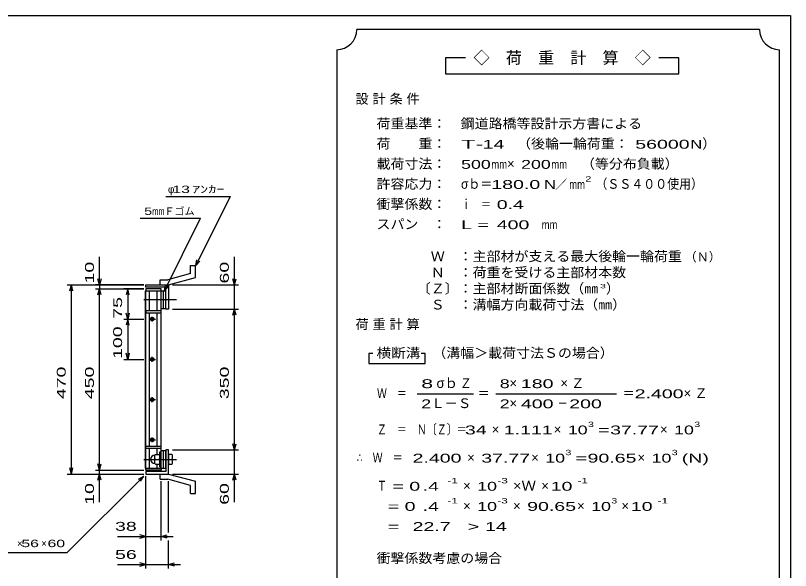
# Model space of a CAD drawing. Units: millimetres, scale not verified. Extents: x -1820 to 1731, y -1282 to 1054.
# Drawn here: x -194 to 1731, y -326 to 1054 of the extents above; entities that cross this region are included whole.
import ezdxf
from ezdxf.enums import TextEntityAlignment as Align

# ---------------------------------------------------------------- set-up
doc = ezdxf.new("R2010")
doc.units = ezdxf.units.MM
doc.header["$LTSCALE"] = 10
doc.linetypes.add('CHAIN', pattern=[18.5, 12, -1.5, 3.5, -1.5])
for name, color, linetype, lineweight in [('0_2', 150, 'Continuous', 25), ('16', 3, 'Continuous', 25), ('19', 6, 'Continuous', 25), ('22', 4, 'Continuous', 25), ('24', 2, 'Continuous', 25)]:
    doc.layers.add(name, color=color, linetype=linetype, lineweight=lineweight)
doc.styles.add('ベクトル', font='')
doc.styles.get('ベクトル').set_extended_font_data('ベクトル')

msp = doc.modelspace()

# ---------------------------------------------------------------- linework, layer by layer
at = {"layer": '0_2'}
for p, q in [((-1729, 1053.5), (1731, 1053.5)), ((1731, 1053.5), (1731, -1146.5))]:
    msp.add_line(p, q, dxfattribs=at)
at = {"layer": '16'}
for p, q in [((129.3, -71.5), (129.3, 369.5)), ((129.3, 369.5), (130, 369.5)), ((168, 374), (130, 374)), ((130, 374), (130, 369.5)), ((130, 369.5), (168, 369.5)), ((130, -71.5), (130, 369.5)), ((130, 369.5), (168, 369.5)), ((139.5, 319.5), (139.5, 369.5)), ((158.5, 319.5), (158.5, 369.5)), ((168, 369.5), (168, 374)), ((168, -71.5), (168, 369.5)), ((168, 369.5), (174, 369.5)), ((174, 325.5), (174, 369.5)), ((174, 369.5), (180, 369.5)), ((180, 325.5), (180, 369.5)), ((130, 319.5), (130, 315)), ((168, 319.5), (130, 319.5)), ((130, 315), (168, 315)), ((139.5, -17), (139.5, 315)), ((158.5, -17), (158.5, 315)), ((168, 325.5), (174, 325.5)), ((168, 315), (168, 319.5)), ((174, 325.5), (180, 325.5)), ((138, 299), (154, 299)), ((144, 302), (148, 302)), ((144, 296), (148, 296)), ((146, 293), (146, 305)), ((138, 199), (154, 199)), ((144, 202), (148, 202)), ((144, 196), (148, 196)), ((146, 193), (146, 205)), ((138, 99), (154, 99)), ((144, 102), (148, 102)), ((146, 93), (146, 105)), ((144, 96), (148, 96)), ((144, 2), (148, 2)), ((146, -7), (146, 5)), ((130, -21.5), (130, -17)), ((130, -17), (168, -17)), ((138, -1), (154, -1)), ((144, -4), (148, -4)), ((168, -21.5), (168, -17)), ((130, -21.5), (168, -21.5)), ((139.5, -71.5), (139.5, -21.5)), ((154, -37.5), (152, -39.5)), ((154, -37.5), (163, -37.5)), ((158.5, -36.5), (158.5, -21.5)), ((165, -39.5), (163, -37.5)), ((165, -68), (165, -31)), ((165, -31), (168, -31)), ((168, -27.5), (174, -27.5)), ((168, -68), (168, -31)), ((174, -71.5), (174, -27.5)), ((174, -27.5), (180, -27.5)), ((180, -71.5), (180, -27.5)), ((152, -59.5), (152, -39.5)), ((154, -49.5), (152, -47.5)), ((154, -49.5), (152, -51.5)), ((154, -49.5), (163, -49.5)), ((163, -49.5), (165, -47.5)), ((165, -51.5), (163, -49.5)), ((129.3, -71.5), (130, -71.5)), ((130, -71.5), (168, -71.5)), ((130, -76), (130, -71.5)), ((130, -71.5), (168, -71.5)), ((168, -76), (130, -76)), ((152, -59.5), (154, -61.5)), ((154, -61.5), (163, -61.5)), ((158.5, -71.5), (158.5, -62.5)), ((163, -61.5), (165, -59.5)), ((165, -68), (168, -68)), ((168, -71.5), (168, -76)), ((168, -71.5), (174, -71.5)), ((174, -71.5), (180, -71.5))]:
    msp.add_line(p, q, dxfattribs=at)
at = {"layer": '16', "linetype": 'CHAIN'}
for p, q in [((125, 347.5), (206, 347.5)), ((125, -49.5), (206, -49.5))]:
    msp.add_line(p, q, dxfattribs=at)
at = {"layer": '16'}
for centre, radius, start, end in [((144, 299), 3, 90, 270), ((146, 299), 4, 46.6, 133.4), ((146, 299), 4, 226.6, 313.4), ((148, 299), 3, 270, 90), ((144, 199), 3, 90, 270), ((146, 199), 4, 46.6, 133.4), ((146, 199), 4, 226.6, 313.4), ((148, 199), 3, 270, 90), ((144, 99), 3, 90, 270), ((146, 99), 4, 46.6, 133.4), ((148, 99), 3, 270, 90), ((146, 99), 4, 226.6, 313.4), ((144, -1), 3, 90, 270), ((146, -1), 4, 46.6, 133.4), ((148, -1), 3, 270, 90), ((146, -1), 4, 226.6, 313.4), ((152, -49.5), 10, 90, 270)]:
    msp.add_arc(centre, radius, start, end, dxfattribs=at)
at = {"layer": '19'}
for p, q in [((240.6, 432.1), (253.6, 432.1)), ((240.6, 412.1), (240.6, 432.1)), ((253.6, 402.1), (253.6, 432.1)), ((240.6, 412.1), (184.3, 397)), ((166, 397), (184.3, 397)), ((166, 384), (166, 397)), ((186, 384), (253.6, 402.1)), ((130, 378), (130, 384)), ((130, 384), (186, 384)), ((180, 378), (130, 378)), ((166, 384), (186, 384)), ((180, 324), (180, 378)), ((186, 384), (186, 324)), ((186, 324), (180, 324)), ((186, -26), (180, -26)), ((180, -26), (180, -80)), ((186, -86), (186, -26)), ((194, -37.5), (186, -37.5)), ((186, -37.5), (186, -61.5)), ((196, -39.5), (194, -37.5)), ((186, -49.5), (194, -49.5)), ((196, -47.5), (194, -49.5)), ((194, -49.5), (196, -51.5)), ((196, -59.5), (196, -39.5)), ((186, -61.5), (194, -61.5)), ((194, -61.5), (196, -59.5)), ((130, -80), (130, -86)), ((180, -80), (130, -80)), ((130, -86), (186, -86)), ((166, -86), (186, -86)), ((166, -99), (166, -86)), ((186, -86), (253.6, -104.1)), ((166, -99), (184.3, -99)), ((240.6, -114.1), (184.3, -99)), ((240.6, -134.1), (240.6, -114.1)), ((253.6, -134.1), (253.6, -104.1)), ((240.6, -134.1), (253.6, -134.1))]:
    msp.add_line(p, q, dxfattribs=at)
at = {"layer": '22'}
for p, q in [((180, 604), (340, 604)), ((254, 432), (340, 604)), ((116, 549.5), (266, 549.5)), ((176, 369.5), (266, 549.5)), ((15, 384), (15, 454)), ((254, 432), (257, 446.6)), ((254, 432), (264, 443)), ((350, 384), (350, 454)), ((15, 384), (11, 399)), ((19, 399), (15, 384)), ((350, 384), (346, 399)), ((350, 384), (354, 399)), ((-65, 384), (125, 384)), ((-59, 369), (-55, 384)), ((-51, 369), (-55, 384)), ((-55, -86), (-55, 384)), ((125, 384), (5, 384)), ((5, 374), (125, 374)), ((11, 359), (15, 374)), ((15, 384), (15, 374)), ((19, 359), (15, 374)), ((15, -76), (15, 374)), ((125, 374), (75, 374)), ((85, 374), (81, 359)), ((89, 359), (85, 374)), ((85, 374), (85, 299)), ((176, 369.5), (179, 384.1)), ((176, 369.5), (186, 380.5)), ((196, 384), (360, 384)), ((350, 324), (350, 384)), ((85, 299), (81, 314)), ((89, 314), (85, 299)), ((196, 324), (360, 324)), ((346, 309), (350, 324)), ((354, 309), (350, 324)), ((350, -26), (350, 324)), ((75, 299), (125, 299)), ((85, 299), (81, 284)), ((89, 284), (85, 299)), ((85, 299), (85, 199)), ((85, 199), (81, 214)), ((89, 214), (85, 199)), ((75, 199), (125, 199)), ((350, -26), (346, -11)), ((350, -26), (354, -11)), ((196, -26), (360, -26)), ((350, -86), (350, -26)), ((-55, -86), (-59, -71)), ((-55, -86), (-51, -71)), ((5, -76), (125, -76)), ((15, -76), (11, -61)), ((15, -76), (19, -61)), ((15, -86), (15, -76)), ((-65, -86), (125, -86)), ((-65, -281), (125, -91)), ((5, -86), (125, -86)), ((11, -101), (15, -86)), ((19, -101), (15, -86)), ((15, -156), (15, -86)), ((112, -99), (125, -91)), ((117, -104), (125, -91)), ((130, -251), (130, -91)), ((130, -321), (130, -91)), ((196, -86), (360, -86)), ((346, -101), (350, -86)), ((354, -101), (350, -86)), ((350, -156), (350, -86)), ((168, -251), (168, -104)), ((186, -231), (186, -104)), ((60, -241), (130, -241)), ((130, -241), (115, -237)), ((115, -245), (130, -241)), ((130, -241), (168, -241)), ((168, -241), (183, -237)), ((183, -245), (168, -241)), ((168, -241), (198, -241)), ((186, -321), (186, -251)), ((-265, -281), (-65, -281)), ((130, -311), (115, -307)), ((186, -311), (201, -307)), ((60, -311), (130, -311)), ((115, -315), (130, -311)), ((130, -311), (186, -311)), ((201, -315), (186, -311)), ((186, -311), (216, -311))]:
    msp.add_line(p, q, dxfattribs=at)
at = {"layer": '24', "color": 4}
for p, q in [((1654, 1018.5), (654, 1018.5)), ((604, 968.5), (604, -581.5)), ((1704, -581.5), (1704, 968.5)), ((924, 948.5), (874, 948.5)), ((874, 948.5), (874, 908.5)), ((1454, 948.5), (1404, 948.5)), ((1454, 908.5), (1454, 948.5)), ((874, 908.5), (1454, 908.5)), ((694, 213.5), (684, 213.5)), ((684, 213.5), (684, 188.5)), ((824, 213.5), (814, 213.5)), ((824, 188.5), (824, 213.5)), ((684, 188.5), (824, 188.5)), ((804, 113.5), (944, 113.5)), ((999, 113.5), (1299, 113.5))]:
    msp.add_line(p, q, dxfattribs=at)
for centre, start, end in [((604, 1018.5), 270, 0), ((1704, 1018.5), 180, 270)]:
    msp.add_arc(centre, 50, start, end, dxfattribs=at)

# ---------------------------------------------------------------- texts
at = {"layer": '22', "color": 2, "style": 'ベクトル'}
for s, height, p in [('φ', 18.3, (185, 621.5)), ('Ｆゴム', 18.33, (176, 567)), ('×', 18.3, (-190, -258.5)), ('×', 18.3, (-130, -258.5))]:
    msp.add_text(s, height=height, dxfattribs=at).set_placement(p, align=Align.MIDDLE_LEFT)
for s, height, width, p in [(' 13 ', 18.33, 1.6, (185, 621.5)), ('ｱﾝｶｰ', 18.33, 1.6, (245, 621.5)), ('5', 18.3, 1.45, (126, 567)), ('mm', 18.33, 0.75, (146, 567)), (' 38 ', 21.99, 1.65, (40, -216)), (' 56 ', 18.33, 1.6, (-190, -258.5)), (' 60 ', 18.33, 1.6, (-125, -258.5)), (' 56 ', 21.99, 1.65, (40, -286))]:
    msp.add_text(s, height=height, dxfattribs=dict(at, width=width)).set_placement(p, align=Align.MIDDLE_LEFT)
at = {"layer": '22', "color": 2, "style": 'ベクトル', "width": 1.65}
for s, p in [(' 10 ', (-10, 374)), (' 60 ', (325, 374)), (' 75 ', (60, 286.5)), (' 100 ', (60, 186.5)), (' 470 ', (-80, 86.5)), (' 450 ', (-10, 86.5)), (' 350 ', (325, 86.5)), (' 10 ', (-10, -176)), (' 60 ', (325, -176))]:
    msp.add_text(s, height=21.99, rotation=90, dxfattribs=at).set_placement(p, align=Align.MIDDLE_LEFT)
at = {"layer": '24', "style": 'ベクトル'}
for s, height, p in [('◇\u3000荷\u3000重\u3000計\u3000算\u3000◇', 29.33, (944, 948.5)), ('）', 24.2, (1512, 735)), ('×', 24.2, (1027, 685)), ('／', 22, (1146.5, 633.5)), ('（Ｎ）', 21.99, (1468, 453.5)), ('）', 24.2, (1273, 375)), ('σｂ', 24.19, (852, 140)), ('×', 24.2, (1033, 140)), ('Ｌ－Ｓ', 24.19, (839, 90)), ('×', 24.2, (1033, 90)), ('×', 24.2, (989, 25)), ('×', 24.2, (1143, 25)), ('×', 24.2, (1407, 25)), ('×', 24.2, (928, -45)), ('×', 24.2, (1087, -45)), ('×', 24.2, (1351, -45)), ('×', 24.2, (918, -115)), ('×', 24.2, (1112, -115)), ('×', 24.2, (918, -165)), ('×', 24.2, (1042, -165)), ('×', 24.2, (1201, -165)), ('×', 24.2, (1311, -165))]:
    msp.add_text(s, height=height, dxfattribs=at).set_placement(p, align=Align.MIDDLE_LEFT)
for s, height, width, p in [('荷重基準：\u3000', 24.19, 1.05, (703, 785)), ('鋼道路橋等設計示方書による', 24.19, 1.05, (912, 785)), ('荷\u3000\u3000重：\u3000', 24.19, 1.05, (703, 735)), ('（後輪一輪荷重：', 24.19, 1.05, (1052, 735)), ('T-', 21.99, 2, (913, 733.5)), (' 14 ', 21.99, 1.65, (953, 733.5)), (' 56000', 21.99, 1.65, (1332, 733.5)), ('N', 22, 1.4, (1482, 733.5)), ('載荷寸法：\u3000', 24.19, 1.05, (703, 685)), ('500', 21.99, 1.5, (913, 683.5)), ('200', 21.99, 1.5, (1062, 683.5)), ('\u3000（等分布負載）', 24.19, 1.05, (1176, 685)), ('mm', 21.99, 0.8, (988, 683.5)), ('mm', 21.99, 0.8, (1137, 683.5)), ('許容応力：\u3000', 24.19, 1.05, (703, 635)), ('σｂ＝', 24.19, 0.9, (913, 635)), ('180.0', 21.99, 1.65, (988, 633.5)), ('N', 22, 1.4, (1119, 633.5)), ('mm', 21.99, 0.8, (1181.5, 633.5)), ('2', 13.2, 1.5, (1221.5, 647.5)), ('（ＳＳ４００使用）', 24.19, 0.9, (1246.5, 635)), ('衝撃係数：\u3000', 24.19, 1.05, (703, 585)), ('ｉ\u3000＝', 24.19, 0.75, (913, 585)), (' 0.4', 21.99, 1.65, (988, 583.5)), ('スパン\u3000：\u3000', 24.19, 1.05, (703, 535)), ('L =', 21.99, 1.65, (913, 533.5)), (' 400 ', 21.99, 1.65, (988, 533.5)), ('mm', 21.99, 0.8, (1113, 533.5)), ('\u3000Ｗ\u3000：主部材が支える最大後輪一輪荷重', 24.19, 1.05, (803, 455)), ('\u3000Ｎ\u3000：荷重を受ける主部材本数', 24.19, 1.05, (803, 415)), ('〔Ｚ〕：主部材断面係数（㎜', 24.19, 1.05, (803, 375)), ('3', 11, 1.8, (1258, 381)), ('\u3000Ｓ\u3000：溝幅方向載荷寸法（㎜）', 24.19, 1.05, (803, 335)), ('\u3000（溝幅＞載荷寸法Ｓの場合）', 24.19, 1.05, (807, 215)), ('横断溝', 24.19, 1.1, (703, 215)), ('8', 22, 1.8, (814, 138.5)), ('Ｚ', 24.2, 0.9, (910, 140)), ('8', 22, 1.5, (1009, 138.5)), (' 180 ', 21.99, 1.65, (1048, 138.5)), ('Ｗ\u3000＝', 24.19, 0.75, (704, 115)), ('＝', 24.2, 0.9, (954, 115)), ('＝', 24.2, 0.9, (1314, 115)), ('2.400', 21.99, 1.65, (1344, 113.5)), ('2', 22, 1.5, (814, 88.5)), ('2', 22, 1.5, (1009, 88.5)), (' 400 ', 21.99, 1.65, (1048, 88.5)), (' 200 ', 21.99, 1.65, (1168, 88.5)), ('－', 24.2, 0.75, (1153, 90)), ('Ｚ\u3000＝\u3000Ｎ〔Ｚ〕＝', 24.19, 0.75, (704, 25)), ('3', 13.2, 1.5, (1228, 37.5)), ('3', 13.2, 1.5, (1492, 37.5)), (' 34 ', 21.99, 1.65, (909, 23.5)), ('1.111', 21.99, 1.65, (1019, 23.5)), ('10', 21.99, 1.5, (1178, 23.5)), ('=', 22, 1.7, (1253, 23.5)), ('37.77', 21.99, 1.65, (1283, 23.5)), ('10', 21.99, 1.5, (1442, 23.5)), ('∴\u3000Ｗ\u3000＝', 24.19, 0.75, (654, -45)), (' 2.400', 21.99, 1.65, (779, -46.5)), ('37.77', 21.99, 1.65, (963, -46.5)), ('10', 21.99, 1.5, (1122, -46.5)), ('3', 13.2, 1.5, (1172, -32.5)), ('90.65', 21.99, 1.65, (1227, -46.5)), ('10', 21.99, 1.5, (1386, -46.5)), ('3', 13.2, 1.5, (1436, -32.5)), ('(N)', 21.99, 1.65, (1461, -46.5)), ('=', 22, 1.7, (1197, -46.5)), ('-1', 13.2, 1.65, (879, -102.5)), ('-3', 13.2, 1.65, (1003, -102.5)), ('-1', 13.2, 1.65, (1202, -102.5)), ('Ｔ', 24.2, 0.75, (704, -115)), (' = 0', 21.99, 1.65, (729, -116.5)), (' .4 ', 21.99, 1.65, (804, -116.5)), ('10', 21.99, 1.5, (953, -116.5)), ('×Ｗ', 24.19, 1.1, (1042, -115)), (' 10 ', 21.99, 1.65, (1122, -116.5)), ('-1', 13.2, 1.65, (879, -152.5)), ('-3', 13.2, 1.65, (1003, -152.5)), ('3', 13.2, 1.5, (1286, -152.5)), ('-1', 13.2, 1.65, (1401, -152.5)), ('  = 0', 21.99, 1.65, (704, -166.5)), (' .4 ', 21.99, 1.65, (804, -166.5)), ('10', 21.99, 1.5, (953, -166.5)), ('90.65', 21.99, 1.65, (1077, -166.5)), ('10', 21.99, 1.5, (1236, -166.5)), (' 10 ', 21.99, 1.65, (1321, -166.5)), (' 22.7', 21.99, 1.65, (779, -216.5)), ('>', 22, 1.7, (929, -216.5)), (' 14 ', 21.99, 1.65, (959, -216.5)), ('  =', 21.99, 1.65, (704, -216.5)), ('衝撃係数考慮の場合', 24.19, 1.05, (703, -295))]:
    msp.add_text(s, height=height, dxfattribs=dict(at, width=width)).set_placement(p, align=Align.MIDDLE_LEFT)
at = {"layer": '24', "char_height": 24.19, "attachment_point": 4, "style": 'ベクトル'}
for s, insert in [('\\T1.28;設計条件', (650.5, 845)), ('\\T1.28;荷重計算', (650.5, 285)), ('\\T1.42;×Ｚ', (1159.5, 140)), ('\\T1.42;×Ｚ', (1465.5, 115))]:
    msp.add_mtext(s, dxfattribs=dict(at, insert=insert))

doc.saveas('drawing.dxf')
